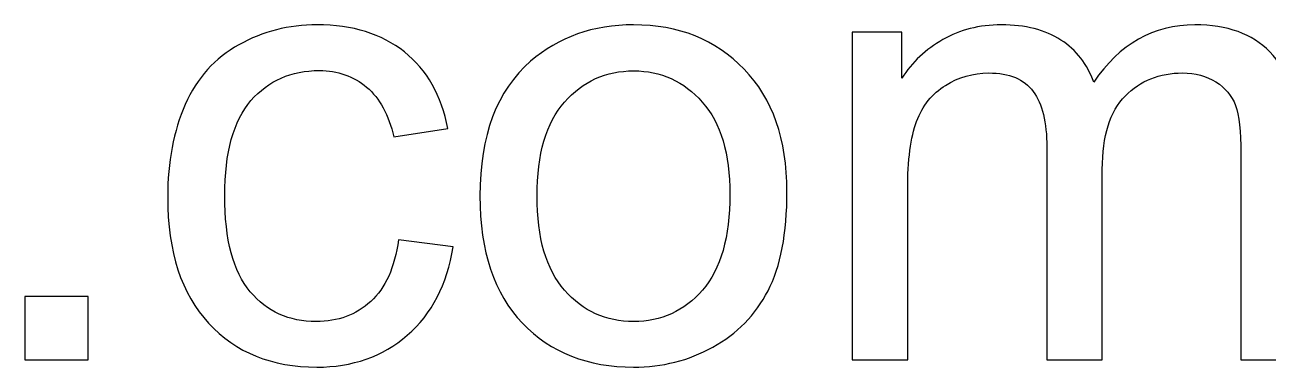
# Model space of a CAD drawing. Header units: centimetres. Extents: x -24.8 to 34.2, y -10 to 25.5.
# Drawn here: x 10.89 to 17.84, y 18.94 to 20.86 of the extents above; entities that cross this region are included whole.
import ezdxf

# ---------------------------------------------------------------- set-up
doc = ezdxf.new("R2010")
doc.units = ezdxf.units.CM
doc.header["$MEASUREMENT"] = 0
doc.layers.add('Layer 1', color=7, linetype='Continuous')

msp = doc.modelspace()

# ---------------------------------------------------------------- linework, layer by layer
at = {"layer": 'Layer 1', "color": 250}
for points, knots in [([(12.98064, 19.65506), (12.98064, 19.65506), (13.28521, 19.61507), (13.28521, 19.61507), (13.28521, 19.61507), (13.25228, 19.40517), (13.16703, 19.24054), (13.02945, 19.12178), (13.02945, 19.12178), (12.89245, 19.00301), (12.72371, 18.94362), (12.5238, 18.94362), (12.5238, 18.94362), (12.27392, 18.94362), (12.07224, 19.02535), (11.92055, 19.1888), (11.92055, 19.1888), (11.76827, 19.35226), (11.69183, 19.58685), (11.69183, 19.89259), (11.69183, 19.89259), (11.69183, 20.09015), (11.72476, 20.26301), (11.79002, 20.41117), (11.79002, 20.41117), (11.85587, 20.55934), (11.95524, 20.67047), (12.0893, 20.74455), (12.0893, 20.74455), (12.22276, 20.81863), (12.36858, 20.85567), (12.52556, 20.85567), (12.52556, 20.85567), (12.72429, 20.85567), (12.88716, 20.80511), (13.01298, 20.70457), (13.01298, 20.70457), (13.13939, 20.60403), (13.22053, 20.46174), (13.2564, 20.27653), (13.2564, 20.27653), (13.2564, 20.27653), (12.95477, 20.23008), (12.95477, 20.23008), (12.95477, 20.23008), (12.92596, 20.35297), (12.8754, 20.44528), (12.80249, 20.5076), (12.80249, 20.5076), (12.72959, 20.56934), (12.64139, 20.6005), (12.53791, 20.6005), (12.53791, 20.6005), (12.38151, 20.6005), (12.25451, 20.54464), (12.15691, 20.43234), (12.15691, 20.43234), (12.05931, 20.32063), (12.01051, 20.14365), (12.01051, 19.90141), (12.01051, 19.90141), (12.01051, 19.65564), (12.05755, 19.4769), (12.15221, 19.36519), (12.15221, 19.36519), (12.24628, 19.25407), (12.36916, 19.19821), (12.52086, 19.19821), (12.52086, 19.19821), (12.64257, 19.19821), (12.7437, 19.23584), (12.82542, 19.31051), (12.82542, 19.31051), (12.90715, 19.38518), (12.95889, 19.49983), (12.98064, 19.65506)], [0, 0, 0, 0, 0.0526316, 0.0526316, 0.0526316, 0.0526316, 0.1052632, 0.1052632, 0.1052632, 0.1052632, 0.1578947, 0.1578947, 0.1578947, 0.1578947, 0.2105263, 0.2105263, 0.2105263, 0.2105263, 0.2631579, 0.2631579, 0.2631579, 0.2631579, 0.3157895, 0.3157895, 0.3157895, 0.3157895, 0.3684211, 0.3684211, 0.3684211, 0.3684211, 0.4210526, 0.4210526, 0.4210526, 0.4210526, 0.4736842, 0.4736842, 0.4736842, 0.4736842, 0.5263158, 0.5263158, 0.5263158, 0.5263158, 0.5789474, 0.5789474, 0.5789474, 0.5789474, 0.6315789, 0.6315789, 0.6315789, 0.6315789, 0.6842105, 0.6842105, 0.6842105, 0.6842105, 0.7368421, 0.7368421, 0.7368421, 0.7368421, 0.7894737, 0.7894737, 0.7894737, 0.7894737, 0.8421053, 0.8421053, 0.8421053, 0.8421053, 0.8947368, 0.8947368, 0.8947368, 0.8947368, 0.9473684, 0.9473684, 0.9473684, 0.9473684, 1, 1, 1, 1]), ([(13.43513, 19.89965), (13.43513, 20.23831), (13.52921, 20.48937), (13.71794, 20.65224), (13.71794, 20.65224), (13.87493, 20.78747), (14.06661, 20.85567), (14.29297, 20.85567), (14.29297, 20.85567), (14.54462, 20.85567), (14.7504, 20.77336), (14.90974, 20.60814), (14.90974, 20.60814), (15.06967, 20.44351), (15.14904, 20.21597), (15.14904, 19.92552), (15.14904, 19.92552), (15.14904, 19.68975), (15.11376, 19.50454), (15.04321, 19.36989), (15.04321, 19.36989), (14.97265, 19.23466), (14.86976, 19.13001), (14.73512, 19.05534), (14.73512, 19.05534), (14.59989, 18.98066), (14.4529, 18.94362), (14.29297, 18.94362), (14.29297, 18.94362), (14.03721, 18.94362), (13.83024, 19.02535), (13.67208, 19.18998), (13.67208, 19.18998), (13.51392, 19.35402), (13.43513, 19.59038), (13.43513, 19.89965)], [0, 0, 0, 0, 0.1111111, 0.1111111, 0.1111111, 0.1111111, 0.2222222, 0.2222222, 0.2222222, 0.2222222, 0.3333333, 0.3333333, 0.3333333, 0.3333333, 0.4444444, 0.4444444, 0.4444444, 0.4444444, 0.5555556, 0.5555556, 0.5555556, 0.5555556, 0.6666667, 0.6666667, 0.6666667, 0.6666667, 0.7777778, 0.7777778, 0.7777778, 0.7777778, 0.8888889, 0.8888889, 0.8888889, 0.8888889, 1, 1, 1, 1]), ([(15.51299, 18.98478), (15.51299, 18.98478), (15.51299, 20.81393), (15.51299, 20.81393), (15.51299, 20.81393), (15.51299, 20.81393), (15.78992, 20.81393), (15.78992, 20.81393), (15.78992, 20.81393), (15.78992, 20.81393), (15.78992, 20.55758), (15.78992, 20.55758), (15.78992, 20.55758), (15.84754, 20.64695), (15.92398, 20.71927), (16.01923, 20.77336), (16.01923, 20.77336), (16.11448, 20.82804), (16.22325, 20.85567), (16.34496, 20.85567), (16.34496, 20.85567), (16.48019, 20.85567), (16.59131, 20.82745), (16.67774, 20.77101), (16.67774, 20.77101), (16.76476, 20.71456), (16.82591, 20.63636), (16.86119, 20.53523), (16.86119, 20.53523), (17.00642, 20.74866), (17.19456, 20.85567), (17.42622, 20.85567), (17.42622, 20.85567), (17.6079, 20.85567), (17.74725, 20.80511), (17.84485, 20.70457), (17.84485, 20.70457), (17.94245, 20.60403), (17.99125, 20.44939), (17.99125, 20.24067), (17.99125, 20.24067), (17.99125, 20.24067), (17.99125, 18.98478), (17.99125, 18.98478), (17.99125, 18.98478), (17.99125, 18.98478), (17.68316, 18.98478), (17.68316, 18.98478), (17.68316, 18.98478), (17.68316, 18.98478), (17.68316, 20.13718), (17.68316, 20.13718), (17.68316, 20.13718), (17.68316, 20.26124), (17.67316, 20.35061), (17.65317, 20.4053), (17.65317, 20.4053), (17.63259, 20.45939), (17.59614, 20.50348), (17.54381, 20.537), (17.54381, 20.537), (17.4909, 20.56992), (17.42857, 20.58698), (17.35743, 20.58698), (17.35743, 20.58698), (17.22866, 20.58698), (17.12224, 20.54405), (17.03699, 20.45821), (17.03699, 20.45821), (16.95232, 20.37296), (16.9094, 20.23596), (16.9094, 20.04781), (16.9094, 20.04781), (16.9094, 20.04781), (16.9094, 18.98478), (16.9094, 18.98478), (16.9094, 18.98478), (16.9094, 18.98478), (16.59955, 18.98478), (16.59955, 18.98478), (16.59955, 18.98478), (16.59955, 18.98478), (16.59955, 20.17305), (16.59955, 20.17305), (16.59955, 20.17305), (16.59955, 20.31122), (16.57426, 20.4147), (16.5237, 20.48349), (16.5237, 20.48349), (16.47313, 20.55229), (16.39082, 20.58698), (16.27558, 20.58698), (16.27558, 20.58698), (16.18856, 20.58698), (16.10801, 20.56405), (16.03393, 20.5176), (16.03393, 20.5176), (15.95984, 20.47174), (15.90575, 20.40471), (15.87283, 20.31651), (15.87283, 20.31651), (15.83931, 20.22773), (15.82285, 20.10014), (15.82285, 19.93375), (15.82285, 19.93375), (15.82285, 19.93375), (15.82285, 18.98478), (15.82285, 18.98478), (15.82285, 18.98478), (15.82285, 18.98478), (15.51299, 18.98478), (15.51299, 18.98478)], [0, 0, 0, 0, 0.0357143, 0.0357143, 0.0357143, 0.0357143, 0.0714286, 0.0714286, 0.0714286, 0.0714286, 0.1071429, 0.1071429, 0.1071429, 0.1071429, 0.1428571, 0.1428571, 0.1428571, 0.1428571, 0.1785714, 0.1785714, 0.1785714, 0.1785714, 0.2142857, 0.2142857, 0.2142857, 0.2142857, 0.25, 0.25, 0.25, 0.25, 0.2857143, 0.2857143, 0.2857143, 0.2857143, 0.3214286, 0.3214286, 0.3214286, 0.3214286, 0.3571429, 0.3571429, 0.3571429, 0.3571429, 0.3928571, 0.3928571, 0.3928571, 0.3928571, 0.4285714, 0.4285714, 0.4285714, 0.4285714, 0.4642857, 0.4642857, 0.4642857, 0.4642857, 0.5, 0.5, 0.5, 0.5, 0.5357143, 0.5357143, 0.5357143, 0.5357143, 0.5714286, 0.5714286, 0.5714286, 0.5714286, 0.6071429, 0.6071429, 0.6071429, 0.6071429, 0.6428571, 0.6428571, 0.6428571, 0.6428571, 0.6785714, 0.6785714, 0.6785714, 0.6785714, 0.7142857, 0.7142857, 0.7142857, 0.7142857, 0.75, 0.75, 0.75, 0.75, 0.7857143, 0.7857143, 0.7857143, 0.7857143, 0.8214286, 0.8214286, 0.8214286, 0.8214286, 0.8571429, 0.8571429, 0.8571429, 0.8571429, 0.8928571, 0.8928571, 0.8928571, 0.8928571, 0.9285714, 0.9285714, 0.9285714, 0.9285714, 0.9642857, 0.9642857, 0.9642857, 0.9642857, 1, 1, 1, 1]), ([(13.75381, 19.89965), (13.75381, 19.66505), (13.80496, 19.48984), (13.90727, 19.37342), (13.90727, 19.37342), (14.00957, 19.25642), (14.13834, 19.19821), (14.29297, 19.19821), (14.29297, 19.19821), (14.44702, 19.19821), (14.57519, 19.25701), (14.6775, 19.37401), (14.6775, 19.37401), (14.77921, 19.49101), (14.83037, 19.66976), (14.83037, 19.90964), (14.83037, 19.90964), (14.83037, 20.13601), (14.77921, 20.30769), (14.67632, 20.42411), (14.67632, 20.42411), (14.57343, 20.54053), (14.44584, 20.59873), (14.29297, 20.59873), (14.29297, 20.59873), (14.13834, 20.59873), (14.00957, 20.54053), (13.90727, 20.4247), (13.90727, 20.4247), (13.80496, 20.30887), (13.75381, 20.13366), (13.75381, 19.89965)], [0, 0, 0, 0, 0.125, 0.125, 0.125, 0.125, 0.25, 0.25, 0.25, 0.25, 0.375, 0.375, 0.375, 0.375, 0.5, 0.5, 0.5, 0.5, 0.625, 0.625, 0.625, 0.625, 0.75, 0.75, 0.75, 0.75, 0.875, 0.875, 0.875, 0.875, 1, 1, 1, 1]), ([(10.89456, 18.98478), (10.89456, 18.98478), (10.89456, 19.33814), (10.89456, 19.33814), (10.89456, 19.33814), (10.89456, 19.33814), (11.24792, 19.33814), (11.24792, 19.33814), (11.24792, 19.33814), (11.24792, 19.33814), (11.24792, 18.98478), (11.24792, 18.98478), (11.24792, 18.98478), (11.24792, 18.98478), (10.89456, 18.98478), (10.89456, 18.98478)], [0, 0, 0, 0, 0.25, 0.25, 0.25, 0.25, 0.5, 0.5, 0.5, 0.5, 0.75, 0.75, 0.75, 0.75, 1, 1, 1, 1])]:
    msp.add_open_spline(points, degree=3, knots=knots, dxfattribs=at)

doc.saveas('drawing.dxf')
